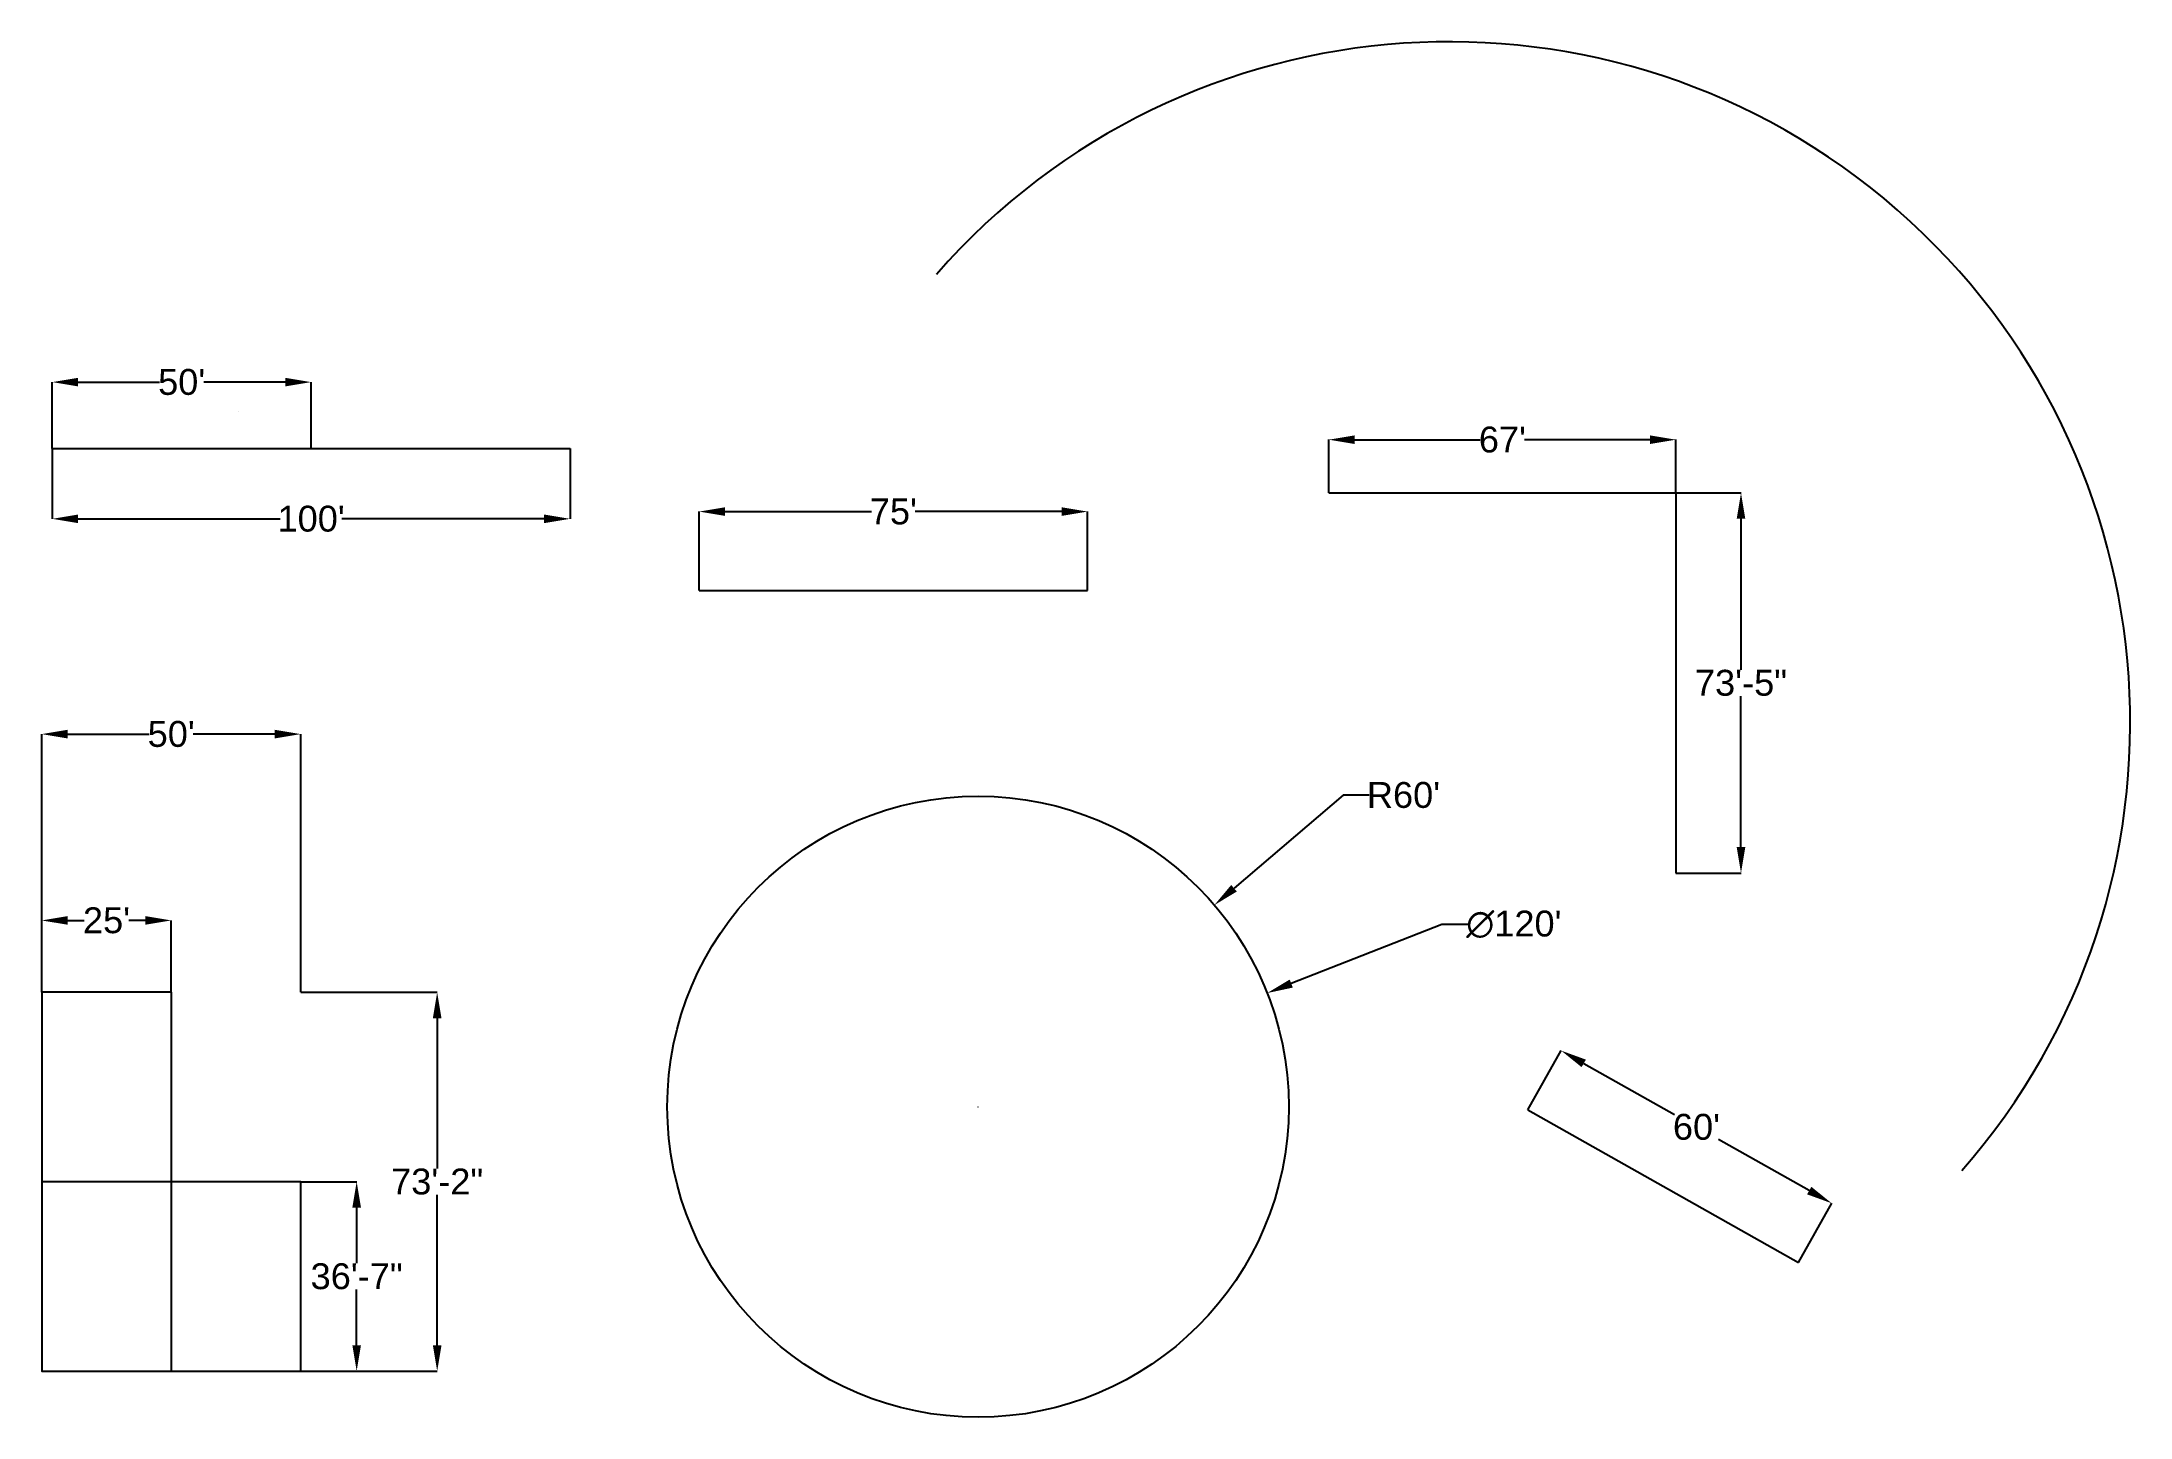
# Model space of a CAD drawing. Header units: inches. Extents: x 310 to 5150, y 223 to 3412.
import ezdxf

# ---------------------------------------------------------------- set-up
doc = ezdxf.new("R2010")
doc.units = ezdxf.units.IN
doc.header["$MEASUREMENT"] = 0
doc.styles.get("Standard").update_dxf_attribs({"font": 'arial.ttf'})
doc.dimstyles.get("Standard").update_dxf_attribs({"dimtxt": 60, "dimasz": 60, "dimexe": 0.18, "dimexo": 0.0625, "dimgap": 0.09, "dimtad": 0, "dimtih": 1, "dimtoh": 1, "dimdec": 0, "dimzin": 0, "dimdsep": 46, "dimlunit": 4, "dimtxsty": 'Standard', "dimcen": 0.09, "dimadec": 0, "dimazin": 0, "dimtfac": 1, "dimtdec": 0, "dimtofl": 0, "dimtmove": 0, "dimatfit": 3, "dimfxl": 1, "dimtolj": 1, "dimtzin": 0, "dimarcsym": 0})

# ---------------------------------------------------------------- blocks, each defined once
blk = doc.blocks.new('*D5')
at = {"color": 0, "lineweight": -2, "transparency": 16777216}
for p, q in [((310.1, 1208.5), (310.1, 1807.2)), ((370.1, 1807), (559.1, 1807)), ((850.1, 1807), (661.1, 1807)), ((910.1, 1208.5), (910.1, 1807.2))]:
    blk.add_line(p, q, dxfattribs=at)
at = {"color": 0, "transparency": 16777216}
for points in [[(370.1, 1817), (370.1, 1797), (310.1, 1807)], [(850.1, 1817), (850.1, 1797), (910.1, 1807)]]:
    blk.add_solid(points, dxfattribs=at)
at = {"layer": 'Defpoints', "color": 0, "transparency": 16777216}
for p in [(910.1, 1807), (310.1, 1208.4), (910.1, 1208.4)]:
    blk.add_point(p, dxfattribs=at)
at = {"color": 0, "transparency": 16777216, "insert": (610.1, 1807), "char_height": 60, "attachment_point": 5}
blk.add_mtext("\\A1;50'", dxfattribs=at)
blk = doc.blocks.new('*D6')
at = {"color": 0, "lineweight": -2, "transparency": 16777216}
for p, q in [((3325.9, 1665.5), (3072.9, 1449.6)), ((3385.9, 1665.5), (3325.9, 1665.5)), ((2479.6, 943.1), (2479.8, 943.1)), ((2479.7, 943), (2479.7, 943.2))]:
    blk.add_line(p, q, dxfattribs=at)
at = {"color": 0, "transparency": 16777216}
blk.add_solid([(3066.4, 1457.2), (3079.4, 1442), (3027.3, 1410.6)], dxfattribs=at)
at = {"layer": 'Defpoints', "color": 0, "transparency": 16777216}
for p in [(3027.3, 1410.6), (2479.7, 943.1)]:
    blk.add_point(p, dxfattribs=at)
at = {"color": 0, "transparency": 16777216, "insert": (3465.6, 1665.5), "char_height": 60, "attachment_point": 5}
blk.add_mtext("\\A1;R60'", dxfattribs=at)
blk = doc.blocks.new('*D7')
at = {"color": 0, "lineweight": -2, "transparency": 16777216}
for p, q in [((910.2, 1208.4), (1226.6, 1208.4)), ((1226.4, 1148.4), (1226.4, 800.1)), ((1226.4, 390.2), (1226.4, 738.6)), ((910.2, 330.2), (1226.6, 330.2))]:
    blk.add_line(p, q, dxfattribs=at)
at = {"color": 0, "transparency": 16777216}
for points in [[(1216.4, 1148.4), (1236.4, 1148.4), (1226.4, 1208.4)], [(1216.4, 390.2), (1236.4, 390.2), (1226.4, 330.2)]]:
    blk.add_solid(points, dxfattribs=at)
at = {"layer": 'Defpoints', "color": 0, "transparency": 16777216}
for p in [(910.1, 1208.4), (910.1, 330.2), (1226.4, 330.2)]:
    blk.add_point(p, dxfattribs=at)
at = {"color": 0, "transparency": 16777216, "insert": (1226.4, 769.3), "char_height": 60, "attachment_point": 5}
blk.add_mtext('\\A1;73\'-2"', dxfattribs=at)
blk = doc.blocks.new('*D8')
at = {"color": 0, "lineweight": -2, "transparency": 16777216}
for p, q in [((3554.4, 1365.8), (3205.6, 1228.6)), ((3614.4, 1365.8), (3554.4, 1365.8)), ((2479.6, 943.1), (2479.8, 943.1)), ((2479.7, 943), (2479.7, 943.2))]:
    blk.add_line(p, q, dxfattribs=at)
at = {"color": 0, "transparency": 16777216}
blk.add_solid([(3201.9, 1237.9), (3209.2, 1219.3), (3149.7, 1206.6)], dxfattribs=at)
at = {"layer": 'Defpoints', "color": 0, "transparency": 16777216}
for p in [(3149.7, 1206.6), (1809.7, 679.6)]:
    blk.add_point(p, dxfattribs=at)
at = {"color": 0, "transparency": 16777216, "insert": (3721.4, 1365.8), "char_height": 60, "attachment_point": 5}
blk.add_mtext("\\A1;∅120'", dxfattribs=at)
blk = doc.blocks.new('*D9')
at = {"color": 0, "lineweight": -2, "transparency": 16777216}
for p, q in [((3753.7, 936.2), (3831.1, 1073.2)), ((3883.3, 1043.6), (4093.3, 925)), ((4405.8, 748.6), (4195.7, 867.2)), ((4380.7, 582.2), (4458.1, 719.3))]:
    blk.add_line(p, q, dxfattribs=at)
at = {"color": 0, "transparency": 16777216}
for points in [[(3888.2, 1052.3), (3878.3, 1034.9), (3831, 1073.1)], [(4410.7, 757.4), (4400.9, 739.9), (4458, 719.2)]]:
    blk.add_solid(points, dxfattribs=at)
at = {"layer": 'Defpoints', "color": 0, "transparency": 16777216}
for p in [(3753.7, 936.1), (4458, 719.2), (4380.7, 582.2)]:
    blk.add_point(p, dxfattribs=at)
at = {"color": 0, "transparency": 16777216, "insert": (4144.5, 896.1), "char_height": 60, "attachment_point": 5}
blk.add_mtext("\\A1;60'", dxfattribs=at)
blk = doc.blocks.new('*D10')
at = {"color": 0, "lineweight": -2, "transparency": 16777216}
for p, q in [((1833.5, 2139.8), (1833.5, 2323.1)), ((2733.5, 2139.8), (2733.5, 2323.1)), ((1893.5, 2322.9), (2232.7, 2322.9)), ((2673.5, 2322.9), (2334.2, 2322.9))]:
    blk.add_line(p, q, dxfattribs=at)
at = {"color": 0, "transparency": 16777216}
for points in [[(1893.5, 2332.9), (1893.5, 2312.9), (1833.5, 2322.9)], [(2673.5, 2332.9), (2673.5, 2312.9), (2733.5, 2322.9)]]:
    blk.add_solid(points, dxfattribs=at)
at = {"layer": 'Defpoints', "color": 0, "transparency": 16777216}
for p in [(2733.5, 2322.9), (1833.5, 2139.7), (2733.5, 2139.7)]:
    blk.add_point(p, dxfattribs=at)
at = {"color": 0, "transparency": 16777216, "insert": (2283.5, 2322.9), "char_height": 60, "attachment_point": 5}
blk.add_mtext("\\A1;75'", dxfattribs=at)
blk = doc.blocks.new('*D11')
at = {"color": 0, "lineweight": -2, "transparency": 16777216}
for p, q in [((334.3, 2469.4), (334.3, 2305.9)), ((1534.3, 2469.4), (1534.3, 2305.9)), ((394.3, 2306.1), (862.8, 2306.1)), ((1474.3, 2306.1), (1005.8, 2306.1))]:
    blk.add_line(p, q, dxfattribs=at)
at = {"color": 0, "transparency": 16777216}
for points in [[(394.3, 2316.1), (394.3, 2296.1), (334.3, 2306.1)], [(1474.3, 2316.1), (1474.3, 2296.1), (1534.3, 2306.1)]]:
    blk.add_solid(points, dxfattribs=at)
at = {"layer": 'Defpoints', "color": 0, "transparency": 16777216}
for p in [(334.3, 2469.4), (1534.3, 2469.4), (1534.3, 2306.1)]:
    blk.add_point(p, dxfattribs=at)
at = {"color": 0, "transparency": 16777216, "insert": (934.3, 2306.1), "char_height": 60, "attachment_point": 5}
blk.add_mtext("\\A1;100'", dxfattribs=at)
blk = doc.blocks.new('*D12')
at = {"color": 0, "lineweight": -2, "transparency": 16777216}
for p, q in [((334.3, 2469.5), (334.3, 2623.3)), ((394.3, 2623.1), (583.3, 2623.1)), ((874.3, 2623.1), (685.3, 2623.1)), ((934.3, 2469.5), (934.3, 2623.3))]:
    blk.add_line(p, q, dxfattribs=at)
at = {"color": 0, "transparency": 16777216}
for points in [[(394.3, 2633.1), (394.3, 2613.1), (334.3, 2623.1)], [(874.3, 2633.1), (874.3, 2613.1), (934.3, 2623.1)]]:
    blk.add_solid(points, dxfattribs=at)
at = {"layer": 'Defpoints', "color": 0, "transparency": 16777216}
for p in [(934.3, 2623.1), (334.3, 2469.4), (934.3, 2469.4)]:
    blk.add_point(p, dxfattribs=at)
at = {"color": 0, "transparency": 16777216, "insert": (634.3, 2623.1), "char_height": 60, "attachment_point": 5}
blk.add_mtext("\\A1;50'", dxfattribs=at)
blk = doc.blocks.new('*D13')
at = {"color": 0, "lineweight": -2, "transparency": 16777216}
for p, q in [((310.1, 1208.5), (310.1, 1375.1)), ((370.1, 1375), (408.6, 1375)), ((550.1, 1375), (511.6, 1375)), ((610.1, 1208.5), (610.1, 1375.1))]:
    blk.add_line(p, q, dxfattribs=at)
at = {"color": 0, "transparency": 16777216}
for points in [[(370.1, 1385), (370.1, 1365), (310.1, 1375)], [(550.1, 1385), (550.1, 1365), (610.1, 1375)]]:
    blk.add_solid(points, dxfattribs=at)
at = {"layer": 'Defpoints', "color": 0, "transparency": 16777216}
for p in [(610.1, 1375), (310.1, 1208.4), (610.1, 1208.4)]:
    blk.add_point(p, dxfattribs=at)
at = {"color": 0, "transparency": 16777216, "insert": (460.1, 1375), "char_height": 60, "attachment_point": 5}
blk.add_mtext("\\A1;25'", dxfattribs=at)
blk = doc.blocks.new('*D14')
at = {"color": 0, "lineweight": -2, "transparency": 16777216}
for p, q in [((910.2, 769.3), (1039.9, 769.3)), ((1039.8, 709.3), (1039.8, 580.5)), ((1039.8, 390.2), (1039.8, 519)), ((910.2, 330.2), (1039.9, 330.2))]:
    blk.add_line(p, q, dxfattribs=at)
at = {"color": 0, "transparency": 16777216}
for points in [[(1029.8, 709.3), (1049.8, 709.3), (1039.8, 769.3)], [(1029.8, 390.2), (1049.8, 390.2), (1039.8, 330.2)]]:
    blk.add_solid(points, dxfattribs=at)
at = {"layer": 'Defpoints', "color": 0, "transparency": 16777216}
for p in [(910.1, 769.3), (910.1, 330.2), (1039.8, 330.2)]:
    blk.add_point(p, dxfattribs=at)
at = {"color": 0, "transparency": 16777216, "insert": (1039.8, 549.7), "char_height": 60, "attachment_point": 5}
blk.add_mtext('\\A1;36\'-7"', dxfattribs=at)
blk = doc.blocks.new('*D16')
at = {"color": 0, "lineweight": -2, "transparency": 16777216}
for p, q in [((3292.6, 2366.3), (3292.6, 2489.7)), ((3352.6, 2489.6), (3643.6, 2489.6)), ((4036.9, 2489.6), (3745.9, 2489.6)), ((4096.9, 2366.3), (4096.9, 2489.7))]:
    blk.add_line(p, q, dxfattribs=at)
at = {"color": 0, "transparency": 16777216}
for points in [[(3352.6, 2499.6), (3352.6, 2479.6), (3292.6, 2489.6)], [(4036.9, 2499.6), (4036.9, 2479.6), (4096.9, 2489.6)]]:
    blk.add_solid(points, dxfattribs=at)
at = {"layer": 'Defpoints', "color": 0, "transparency": 16777216}
for p in [(4096.9, 2489.6), (3292.6, 2366.3), (4096.9, 2366.3)]:
    blk.add_point(p, dxfattribs=at)
at = {"color": 0, "transparency": 16777216, "insert": (3694.8, 2489.6), "char_height": 60, "attachment_point": 5}
blk.add_mtext("\\A1;67'", dxfattribs=at)
blk = doc.blocks.new('*D17')
at = {"color": 0, "lineweight": -2, "transparency": 16777216}
for p, q in [((4097, 2366.3), (4247.9, 2366.3)), ((4247.7, 2306.3), (4247.7, 1956.3)), ((4247.7, 1544.9), (4247.7, 1894.8)), ((4097, 1484.9), (4247.9, 1484.9))]:
    blk.add_line(p, q, dxfattribs=at)
at = {"color": 0, "transparency": 16777216}
for points in [[(4237.7, 2306.3), (4257.7, 2306.3), (4247.7, 2366.3)], [(4237.7, 1544.9), (4257.7, 1544.9), (4247.7, 1484.9)]]:
    blk.add_solid(points, dxfattribs=at)
at = {"layer": 'Defpoints', "color": 0, "transparency": 16777216}
for p in [(4096.9, 2366.3), (4247.7, 2366.3), (4096.9, 1484.9)]:
    blk.add_point(p, dxfattribs=at)
at = {"color": 0, "transparency": 16777216, "insert": (4247.7, 1925.6), "char_height": 60, "attachment_point": 5}
blk.add_mtext('\\A1;73\'-5"', dxfattribs=at)

msp = doc.modelspace()

# ---------------------------------------------------------------- linework, layer by layer
for p, q in [((765.7, 2554), (765.7, 2554)), ((334.3, 2469.4), (1534.3, 2469.4)), ((3292.6, 2366.3), (4096.9, 2366.3)), ((4096.9, 2366.3), (4096.9, 1484.9)), ((1833.5, 2139.7), (1833.5, 2139.7)), ((1833.5, 2139.7), (2733.5, 2139.7)), ((610.1, 1208.4), (610.1, 330.2)), ((3753.7, 936.1), (4380.7, 582.2)), ((910.1, 769.3), (310.1, 769.3))]:
    msp.add_line(p, q)
msp.add_lwpolyline([(610.1, 1208.4), (310.1, 1208.4), (310.1, 330.2), (910.1, 330.2), (910.1, 769.3)])
msp.add_circle((2479.7, 943.1), 720)
msp.add_arc((3571.4, 1833.9), 1578.3, 318.8318, 138.8318)

# ---------------------------------------------------------------- texts
at = {"insert": (2200.5, 1037), "char_height": 0.2, "attachment_point": 1}
msp.add_mtext_dynamic_manual_height_columns('CIRCLE', width=653.465, gutter_width=1, heights=[0], dxfattribs=at)

# ---------------------------------------------------------------- dimensions: what is measured, and where the dimension line sits
for base, p1, p2, picture, middle in [((934.3, 2623.1), (334.3, 2469.4), (934.3, 2469.4), '*D12', (634.3, 2623.1)), ((4096.9, 2489.6), (3292.6, 2366.3), (4096.9, 2366.3), '*D16', (3694.8, 2489.6)), ((1534.3, 2306.1), (334.3, 2469.4), (1534.3, 2469.4), '*D11', (934.3, 2306.1)), ((2733.5, 2322.9), (1833.5, 2139.7), (2733.5, 2139.7), '*D10', (2283.5, 2322.9)), ((910.1, 1807), (310.1, 1208.4), (910.1, 1208.4), '*D5', (610.1, 1807)), ((610.1, 1375), (310.1, 1208.4), (610.1, 1208.4), '*D13', (460.1, 1375))]:
    dim = msp.add_linear_dim(base=base, p1=p1, p2=p2, dimstyle='Standard')
    dim.commit()
    dim.dimension.update_dxf_attribs({"geometry": picture, "text_midpoint": middle})
for base, p1, p2, picture, middle in [((4247.7, 2366.3), (4096.9, 1484.9), (4096.9, 2366.3), '*D17', (4247.7, 1925.6)), ((1226.4, 330.2), (910.1, 1208.4), (910.1, 330.2), '*D7', (1226.4, 769.3)), ((1039.8, 330.2), (910.1, 769.3), (910.1, 330.2), '*D14', (1039.8, 549.7))]:
    dim = msp.add_linear_dim(base=base, p1=p1, p2=p2, angle=90, dimstyle='Standard')
    dim.commit()
    dim.dimension.update_dxf_attribs({"geometry": picture, "text_midpoint": middle})
dim = msp.add_radius_dim(center=(2479.7, 943.1), mpoint=(3027.3, 1410.6), dimstyle='Standard')
dim.commit()
dim.dimension.update_dxf_attribs({"geometry": '*D6', "text_midpoint": (3465.6, 1665.5), "dimtype": 164})
dim = msp.add_diameter_dim_2p(p1=(1809.7, 679.6), p2=(3149.7, 1206.6), dimstyle='Standard')
dim.commit()
dim.dimension.update_dxf_attribs({"geometry": '*D8', "text_midpoint": (3721.4, 1365.8), "dimtype": 163})
dim = msp.add_aligned_dim(p1=(3753.7, 936.1), p2=(4380.7, 582.2), distance=157.3, dimstyle='Standard')
dim.commit()
dim.dimension.update_dxf_attribs({"geometry": '*D9', "text_midpoint": (4144.5, 896.1)})

doc.saveas('drawing.dxf')
